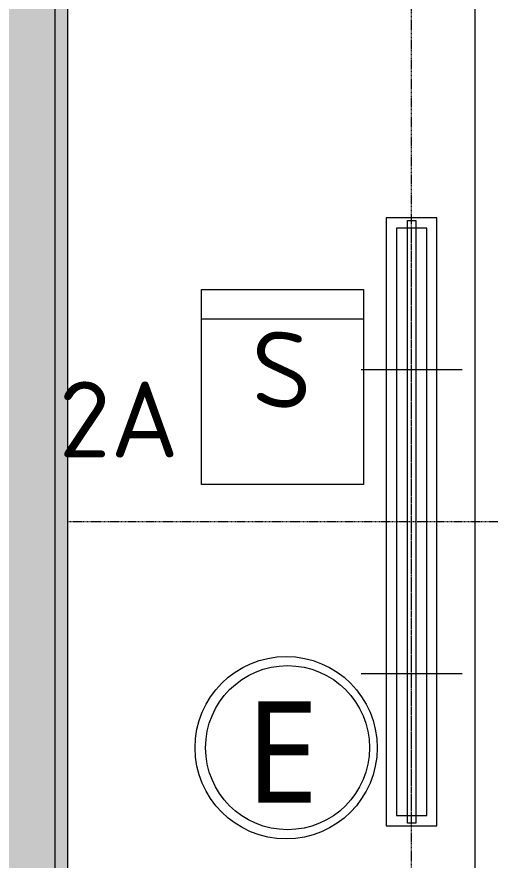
# Model space of a CAD drawing. Header units: centimetres. Extents: x -391356 to -382095, y -768 to 204275.
# Drawn here: x -385158 to -385064.4, y 201162.6 to 201329.1 of the extents above; entities that cross this region are included whole.
import ezdxf

# ---------------------------------------------------------------- set-up
doc = ezdxf.new("R2010")
doc.units = ezdxf.units.CM
doc.linetypes.add('Hidden', pattern=[0.45, 0.3, -0.15])
doc.linetypes.add('隱藏 1_16_', pattern=[0.238125, 0.15875, -0.079375])
for name, color, linetype, lineweight in [('一般標註', 7, 'Continuous', 5), ('一般標註-1', 7, 'Hidden', 5), ('文字註釋', 7, 'Continuous', 5), ('燈具', 7, 'Continuous', 5), ('線', 7, 'Continuous', 5), ('線-1', 7, '隱藏 1_16_', 5)]:
    doc.layers.add(name, color=color, linetype=linetype, lineweight=lineweight)
for name, color, linetype, lineweight, true_color in [('牆-1', 7, 'Continuous', 5, 0xe4e4e4), ('結構 _1_-1', 7, 'Continuous', 9, 0xaaaaaa), ('結構構架-1', 9, 'Continuous', 5, 0x808080)]:
    doc.layers.add(name, color=color, linetype=linetype, lineweight=lineweight, true_color=true_color)
doc.styles.add('ISOCPEUR', font='isocpeur.ttf', dxfattribs={"height": 15})
doc.styles.add('Microsoft JhengHei UI_4', font='Microsoft JhengHei UI.ttf', dxfattribs={"height": 20})

# ---------------------------------------------------------------- blocks, each defined once
blk = doc.blocks.new('LED燈管 - LED_20W_4000K-2180389-二層天花平面圖')
at = {"layer": '燈具'}
for p, q in [((59.5, 0.8), (-59.5, 0.8)), ((-59.5, 0.8), (-59.5, -0.8)), ((59.5, -0.8), (59.5, 0.8)), ((-59.5, -0.8), (59.5, -0.8))]:
    blk.add_line(p, q, dxfattribs=at)

msp = doc.modelspace()

# ---------------------------------------------------------------- hatches: boundary and pattern name
at = {"layer": '牆-1'}
for points in [[(-385162.44, 201025.67), (-385150.44, 201025.67), (-385150.44, 201433.16), (-385162.44, 201433.16), (-385162.44, 201045.7)], [(-385147.94, 201025.67), (-385147.94, 201430.66), (-385150.44, 201430.66), (-385150.44, 201025.67)]]:
    msp.add_hatch(color=256, dxfattribs=at).paths.add_polyline_path(points)

# ---------------------------------------------------------------- linework, layer by layer
at = {"layer": '一般標註'}
for p, q in [((-385084.96, 201289.42), (-385084.96, 201169.42)), ((-385074.96, 201289.42), (-385084.96, 201289.42)), ((-385074.96, 201169.42), (-385074.96, 201289.42)), ((-385082.96, 201287.42), (-385082.96, 201171.42)), ((-385076.96, 201287.42), (-385082.96, 201287.42)), ((-385076.96, 201171.42), (-385076.96, 201287.42)), ((-385121.48, 201259.42), (-385121.48, 201275.29)), ((-385121.48, 201275.29), (-385089.48, 201275.29)), ((-385089.48, 201275.29), (-385089.48, 201259.42)), ((-385089.48, 201269.42), (-385121.48, 201269.42)), ((-385121.48, 201236.76), (-385121.48, 201259.42)), ((-385069.96, 201259.42), (-385089.96, 201259.42)), ((-385089.48, 201259.42), (-385089.48, 201236.76)), ((-385089.48, 201236.76), (-385121.48, 201236.76)), ((-385069.96, 201199.42), (-385089.96, 201199.42)), ((-385082.96, 201171.42), (-385076.96, 201171.42)), ((-385084.96, 201169.42), (-385074.96, 201169.42))]:
    msp.add_line(p, q, dxfattribs=at)
at = {"layer": '一般標註-1'}
msp.add_line((-385079.96, 201171.42), (-385079.96, 201287.42), dxfattribs=at)
at = {"layer": '結構 _1_-1'}
for p, q in [((-385150.44, 201025.67), (-385150.44, 201433.16)), ((-385147.94, 201430.66), (-385147.94, 201028.17))]:
    msp.add_line(p, q, dxfattribs=at)
at = {"layer": '結構構架-1'}
msp.add_line((-385067.48, 201430.66), (-385067.48, 201028.17), dxfattribs=at)
at = {"layer": '線'}
for centre, radius in [((-385104.77, 201184.83), 18), ((-385104.48, 201184.83), 16.2)]:
    msp.add_circle(centre, radius, dxfattribs=at)
at = {"layer": '線-1'}
for p, q in [((-385079.96, 201028.17), (-385079.96, 201430.66)), ((-385011.98, 201229.42), (-385147.94, 201229.42))]:
    msp.add_line(p, q, dxfattribs=at)

# ---------------------------------------------------------------- block references
at = {"layer": '燈具', "extrusion": (0, 0, -1), "rotation": 89.99999999999937}
msp.add_blockref('LED燈管 - LED_20W_4000K-2180389-二層天花平面圖', (385079.96, 201229.42), dxfattribs=at)

# ---------------------------------------------------------------- texts
at = {"layer": '一般標註', "char_height": 15, "attachment_point": 1, "style": 'ISOCPEUR'}
for s, insert, width in [('\\fISOCPEUR|b0|i0|c136|p34|;S', (-385111.6, 201266.96), 14.4304), ('2A', (-385149.71, 201257.13), 28.8607)]:
    msp.add_mtext(s, dxfattribs=dict(at, insert=insert, width=width))
at = {"layer": '文字註釋', "insert": (-385112.81, 201193.95), "char_height": 20, "width": 17.6371, "attachment_point": 1, "style": 'Microsoft JhengHei UI_4'}
msp.add_mtext('\\fMicrosoft JhengHei UI|b0|i0|c136|p34|;E', dxfattribs=at)

doc.saveas('drawing.dxf')
